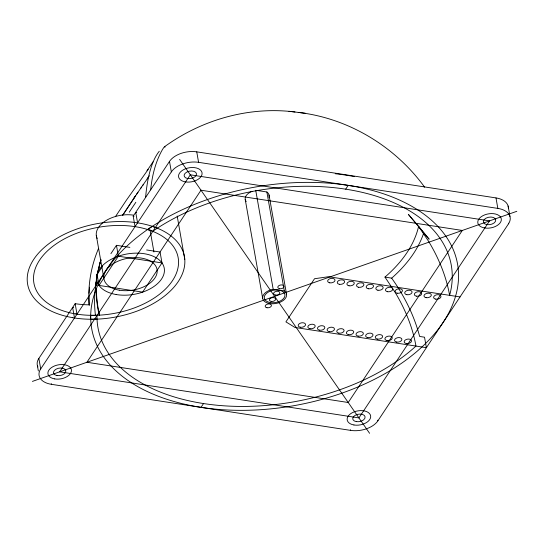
<?xml version="1.0" encoding="UTF-8"?>
<svg xmlns="http://www.w3.org/2000/svg" width="544" height="544" viewBox="0 0 544 544"><rect width="100%" height="100%" fill="white"/><g stroke="black" fill="none" stroke-linecap="round" stroke-linejoin="round"><path stroke-width="0.82" d="M88.924 296.392L89.012 304.123M89.291 305.347C87.55 286.083 90.943 266.533 98.423 248.73M95.37 289.741L95.418 288.912M89.032 293.311L89.508 287.171M95.397 289.245L97.104 275.033L100.987 259.665M95.431 288.748L96.05 281.935M145.615 197.397C146.88 182.206 150.341 162.309 159.276 151.239M95.438 288.585L96.825 276.617L98.872 267.009M150.654 189.87C152.068 176.025 155.387 162.092 162.262 149.886C163.01 148.757 163.642 147.451 164.723 146.588C201.933 119.666 249.193 106.121 294.977 111.996M96.261 280.276L99.491 264.67M164.954 147.268L164.859 146.526M99.307 265.35L99.96 263.024M99.763 263.697L100.898 259.93L100.055 262.691M122.624 215.342L137.999 192.209M115.376 216.73L126.249 200.403L148.22 169.381M122.801 215.057L135.551 195.772M37.883 366.962A20.896 12.485 -10 0 1 38.855 358.435L75.16 303.688A73.243 43.772 -10 0 0 89.304 304.858M135.048 226.637L133.198 216.165L169.497 161.418A20.896 12.485 -10 0 1 196.744 151.851L495.992 197.921A20.896 12.485 -10 0 1 508.388 208.529M102.612 266.186L97.077 274.53L98.994 285.423L142.61 292.135L161.983 262.922L160.065 252.028L146.642 249.961M110.915 253.66L116.45 245.317L129.866 247.384M40.705 368.914L171.346 171.897A20.896 12.485 -10 0 1 198.587 162.33L497.835 208.4A20.896 12.485 -10 0 1 508.524 223.802L377.883 420.825A20.896 12.485 -10 0 1 350.635 430.386L51.388 384.316A20.896 12.485 -10 0 1 40.705 368.914L38.855 358.435M98.994 285.423L118.368 256.204L116.45 245.317M201.015 407.354L203.538 403.546M345.692 189.169L348.214 185.361M133.77 198.376L135.184 196.302M148.24 177.412L149.355 175.78M147.186 178.949L148.566 176.936L142.732 185.388M136.598 194.242L141.562 187.068M140.774 188.197L143.48 184.3M157.345 228.181L152.646 231.316L147.58 229.514L152.32 226.324L157.345 228.181A179.391 107.209 -10 0 1 361.529 192.195A179.391 107.209 -10 0 1 449.616 295.344A174.298 121.509 33.5 0 0 428.631 241.386L418.608 226.365L408.326 214.329L429.134 239.204L418.608 226.365A158.732 94.86 -10 0 1 384.962 277.1L394.985 292.128A174.298 121.509 33.5 0 1 415.97 346.079A179.391 107.209 -10 0 1 220.082 405.511A179.391 107.209 -10 0 1 97.029 319.144L90.698 319.253L90.678 315.323L96.975 315.275L97.029 319.144M32.429 381.398L516.8 211.317M298.262 112.418C348.391 118.15 395.114 146.445 424.633 187.17M288.966 111.289L305.436 113.274M256.516 190.386L266.873 191.978A12.118 7.242 -10 0 1 268.933 197.452M384.962 277.1L391.694 278.14L395.78 284.104A180.846 126.072 33.5 0 1 419.628 336.45L424.531 337.205L426.38 347.684L294.957 327.454L285.92 321.864L314.52 278.739L328.603 276.712L460.02 296.942M118.368 256.204L161.983 262.922M273.176 289.258L284.328 290.972A12.118 7.242 -10 0 1 279.922 302.321A12.118 7.242 -10 0 1 263.112 299.73A12.118 7.242 -10 0 1 273.176 289.258L255.721 190.264M179.629 159.412L369.6 433.31M508.11 206.02L509.959 216.498M508.409 223.149L508.524 223.802M495.992 197.921L497.835 208.4M377.767 420.165L377.883 420.825M350.52 429.733L350.635 430.386M269.035 194.983L286.491 293.978M266.873 191.978L284.328 290.972M245.208 199.362L262.657 298.357M196.744 151.851L198.587 162.33M169.497 161.418L171.346 171.897M149.994 229.697L153.925 251.967M137.571 222.836L135.721 212.357A79.614 47.58 -10 0 1 136.687 212.514M96.288 235.328L103.856 278.222M75.16 303.688L77.003 314.167M74.48 317.975L72.638 307.496A79.614 47.58 -10 0 0 73.603 307.639M51.272 383.663L51.388 384.316M37.42 365.745L38.345 370.981M177.188 216.016L184.783 259.379M97.199 238.503A26.955 16.109 -10 0 1 105.427 220.946A26.955 16.109 -10 0 1 133.606 215.166M246.208 201.586A12.118 7.242 -10 0 1 252.076 191.311M99.198 315.139A178.799 139.128 12.6 0 1 96.213 288.653M99.566 315.112A178.724 138.795 13.3 0 1 96.397 289.986M95.452 315.37A178.752 140.944 2.8 0 1 95.18 289.891M129.254 212.214A78.35 8.371 -55.8 0 1 135.844 202.3M133.198 216.165A73.243 43.772 -10 0 1 134.014 216.294M153.007 161.826A45.92 2.727 -53.1 0 1 146.989 170.721M335.267 173.74A185.286 110.731 -10 0 1 354.566 176.616M423.694 233.077A165.893 99.144 -10 0 1 391.694 278.14M190.312 174.814L59.67 371.831L358.918 417.901L489.559 220.884L190.312 174.814M200.994 190.216L86.911 362.27L348.228 402.499L462.312 230.452L200.994 190.216M119.231 290.183A26.955 16.109 -10 0 0 157.08 269.756A26.955 16.109 -10 0 0 115.158 262.568A26.955 16.109 -10 0 0 119.231 290.183M197.023 406.701A185.762 111.017 -10 0 0 457.851 265.948A185.762 111.017 -10 0 0 168.966 216.43A185.762 111.017 -10 0 0 197.023 406.701M484.582 227.963A11.914 7.12 -10 0 0 501.303 218.933A11.914 7.12 -10 0 0 482.786 215.757A11.914 7.12 -10 0 0 484.582 227.963M486.941 224.611A6.27 3.747 -10 0 0 495.74 219.858A6.27 3.747 -10 0 0 485.989 218.185A6.27 3.747 -10 0 0 486.941 224.611M185.334 181.886A11.914 7.12 -10 0 0 202.062 172.863A11.914 7.12 -10 0 0 183.539 169.687A11.914 7.12 -10 0 0 185.334 181.886M187.694 178.541A6.27 3.747 -10 0 0 196.493 173.788A6.27 3.747 -10 0 0 186.748 172.115A6.27 3.747 -10 0 0 187.694 178.541M54.692 378.91A11.914 7.12 -10 0 0 71.42 369.879A11.914 7.12 -10 0 0 52.897 366.71A11.914 7.12 -10 0 0 54.692 378.91M57.052 375.557A6.27 3.747 -10 0 0 65.851 370.804A6.27 3.747 -10 0 0 56.107 369.138A6.27 3.747 -10 0 0 57.052 375.557M353.94 424.98A11.914 7.12 -10 0 0 370.661 415.956A11.914 7.12 -10 0 0 352.145 412.78A11.914 7.12 -10 0 0 353.94 424.98M356.3 421.627A6.27 3.747 -10 0 0 365.099 416.874A6.27 3.747 -10 0 0 355.348 415.208A6.27 3.747 -10 0 0 356.3 421.627M270.252 302.566A10.445 6.242 -10 0 0 284.92 294.651A10.445 6.242 -10 0 0 268.668 291.863A10.445 6.242 -10 0 0 270.252 302.566M266.988 307.748A3.148 1.884 -10 0 0 271.415 305.354A3.148 1.884 -10 0 0 266.512 304.518A3.148 1.884 -10 0 0 266.988 307.748M271.191 301.403A3.148 1.884 -10 0 0 275.618 299.016A3.148 1.884 -10 0 0 270.715 298.173A3.148 1.884 -10 0 0 271.191 301.403M275.4 295.059A3.148 1.884 -10 0 0 279.827 292.672A3.148 1.884 -10 0 0 274.924 291.829A3.148 1.884 -10 0 0 275.4 295.059M279.602 288.714A3.148 1.884 -10 0 0 284.029 286.328A3.148 1.884 -10 0 0 279.126 285.491A3.148 1.884 -10 0 0 279.602 288.714M300.329 327.23A3.713 2.224 -10 0 0 305.544 324.414A3.713 2.224 -10 0 0 299.764 323.422A3.713 2.224 -10 0 0 300.329 327.23M309.958 328.712A3.713 2.224 -10 0 0 315.18 325.897A3.713 2.224 -10 0 0 309.4 324.904A3.713 2.224 -10 0 0 309.958 328.712M319.593 330.194A3.713 2.224 -10 0 0 324.809 327.379A3.713 2.224 -10 0 0 319.036 326.386A3.713 2.224 -10 0 0 319.593 330.194M329.229 331.677A3.713 2.224 -10 0 0 334.444 328.862A3.713 2.224 -10 0 0 328.664 327.876A3.713 2.224 -10 0 0 329.229 331.677M338.864 333.159A3.713 2.224 -10 0 0 344.08 330.344A3.713 2.224 -10 0 0 338.3 329.358A3.713 2.224 -10 0 0 338.864 333.159M348.493 334.642A3.713 2.224 -10 0 0 353.709 331.826A3.713 2.224 -10 0 0 347.936 330.84A3.713 2.224 -10 0 0 348.493 334.642M358.129 336.124A3.713 2.224 -10 0 0 363.344 333.309A3.713 2.224 -10 0 0 357.564 332.323A3.713 2.224 -10 0 0 358.129 336.124M367.764 337.613A3.713 2.224 -10 0 0 372.98 334.798A3.713 2.224 -10 0 0 367.2 333.805A3.713 2.224 -10 0 0 367.764 337.613M377.393 339.096A3.713 2.224 -10 0 0 382.609 336.28A3.713 2.224 -10 0 0 376.836 335.288A3.713 2.224 -10 0 0 377.393 339.096M387.029 340.578A3.713 2.224 -10 0 0 392.244 337.763A3.713 2.224 -10 0 0 386.464 336.77A3.713 2.224 -10 0 0 387.029 340.578M396.664 342.06A3.713 2.224 -10 0 0 401.88 339.245A3.713 2.224 -10 0 0 396.1 338.252A3.713 2.224 -10 0 0 396.664 342.06M406.293 343.543A3.713 2.224 -10 0 0 411.516 340.728A3.713 2.224 -10 0 0 405.736 339.735A3.713 2.224 -10 0 0 406.293 343.543M426.102 297.663A3.713 2.224 -10 0 0 431.317 294.848A3.713 2.224 -10 0 0 425.544 293.855A3.713 2.224 -10 0 0 426.102 297.663M416.466 296.181A3.713 2.224 -10 0 0 421.688 293.366A3.713 2.224 -10 0 0 415.908 292.373A3.713 2.224 -10 0 0 416.466 296.181M406.837 294.698A3.713 2.224 -10 0 0 412.053 291.883A3.713 2.224 -10 0 0 406.273 290.89A3.713 2.224 -10 0 0 406.837 294.698M397.202 293.216A3.713 2.224 -10 0 0 402.417 290.401A3.713 2.224 -10 0 0 396.637 289.408A3.713 2.224 -10 0 0 397.202 293.216M387.566 291.727A3.713 2.224 -10 0 0 392.782 288.912A3.713 2.224 -10 0 0 387.008 287.926A3.713 2.224 -10 0 0 387.566 291.727M377.937 290.244A3.713 2.224 -10 0 0 383.153 287.429A3.713 2.224 -10 0 0 377.373 286.443A3.713 2.224 -10 0 0 377.937 290.244M368.302 288.762A3.713 2.224 -10 0 0 373.517 285.947A3.713 2.224 -10 0 0 367.737 284.961A3.713 2.224 -10 0 0 368.302 288.762M358.666 287.28A3.713 2.224 -10 0 0 363.882 284.464A3.713 2.224 -10 0 0 358.108 283.472A3.713 2.224 -10 0 0 358.666 287.28M349.037 285.797A3.713 2.224 -10 0 0 354.253 282.982A3.713 2.224 -10 0 0 348.473 281.989A3.713 2.224 -10 0 0 349.037 285.797M339.402 284.315A3.713 2.224 -10 0 0 344.617 281.5A3.713 2.224 -10 0 0 338.837 280.507A3.713 2.224 -10 0 0 339.402 284.315M329.766 282.832A3.713 2.224 -10 0 0 334.982 280.017A3.713 2.224 -10 0 0 329.208 279.024A3.713 2.224 -10 0 0 329.766 282.832M435.737 299.146A3.713 2.224 -10 0 0 440.953 296.33A3.713 2.224 -10 0 0 435.173 295.338A3.713 2.224 -10 0 0 435.737 299.146M116.171 294.535A34.279 20.488 -10 0 0 164.302 268.559A34.279 20.488 -10 0 0 110.99 259.42A34.279 20.488 -10 0 0 116.171 294.535M72.774 317.696A79.614 47.58 -10 0 0 184.559 257.366A79.614 47.58 -10 0 0 60.751 236.15A79.614 47.58 -10 0 0 72.774 317.696M75.432 313.908A73.243 43.772 -10 0 0 178.276 258.414A73.243 43.772 -10 0 0 64.369 238.891A73.243 43.772 -10 0 0 75.432 313.908"/></g></svg>
